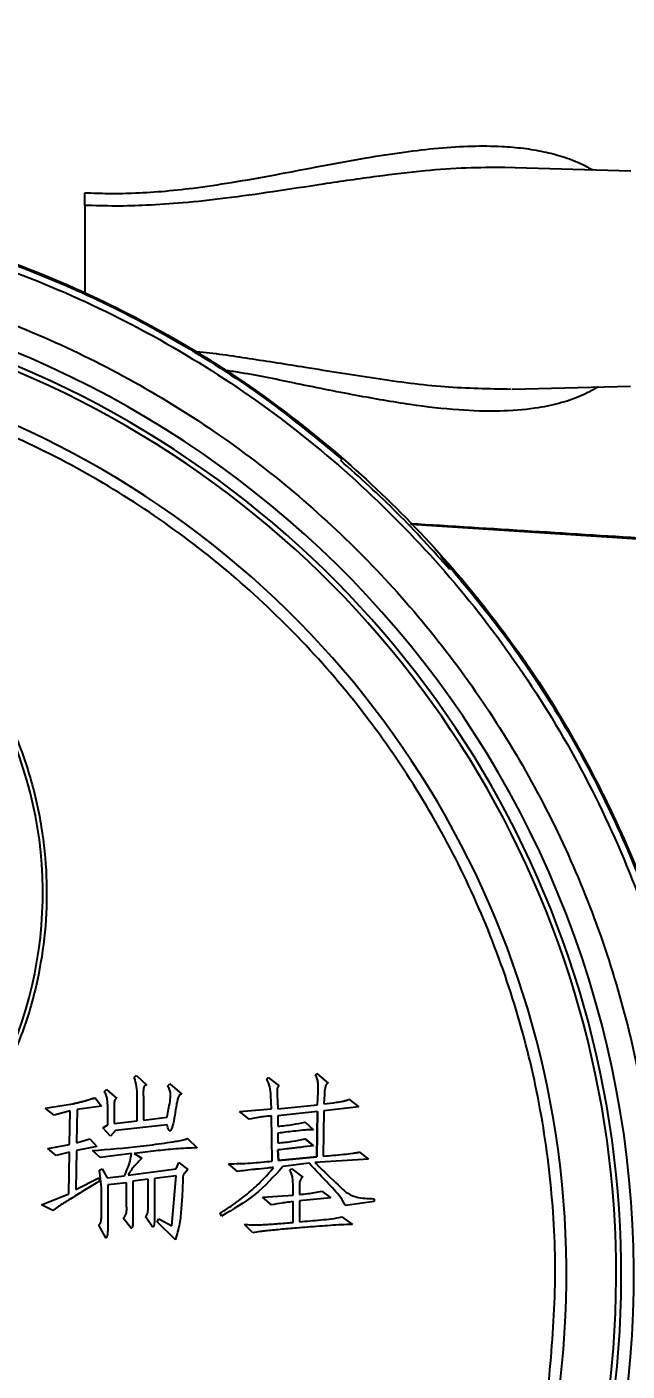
# Model space of a CAD drawing. Header units: millimetres. Extents: x 2063 to 4500, y 825 to 2548.
# Drawn here: x 2851.4 to 2906.3, y 2233.7 to 2356.9 of the extents above; entities that cross this region are included whole.
import ezdxf

# ---------------------------------------------------------------- set-up
doc = ezdxf.new("R2010")
doc.units = ezdxf.units.MM
doc.layers.add('AM_5', color=3, linetype='Continuous', lineweight=25)
doc.styles.add('SLDTEXTSTYLE1', font='txt.shx', dxfattribs={"width": 0.7, "bigfont": 'gbcbig.shx'})
doc.dimstyles.new('SLDDIMSTYLE12$0', dxfattribs={"dimtxt": 12, "dimasz": 10, "dimexe": 0, "dimexo": 0.0625, "dimgap": 0.875, "dimtad": 1, "dimdec": 1, "dimlfac": 1.8, "dimrnd": 1e-09, "dimzin": 12, "dimdsep": 46, "dimtxsty": 'SLDTEXTSTYLE1', "dimcen": 0.09, "dimdle": 8.16, "dimclrd": 3, "dimclre": 3, "dimadec": 0, "dimazin": 3, "dimtfac": 1, "dimtdec": 1, "dimtofl": 0, "dimtmove": 0, "dimatfit": 3, "dimfxl": 0, "dimfrac": 2, "dimtolj": 1, "dimlwd": 5, "dimlwe": 5, "dimarcsym": 0})

# ---------------------------------------------------------------- blocks, each defined once
blk = doc.blocks.new('*D67')
at = {"layer": 'AM_5', "color": 3, "lineweight": 5, "transparency": 16777216}
blk.add_line((2871.75, 2440.87), (3051.57, 2440.87), dxfattribs=at)
at = {"layer": 'AM_5', "color": 3, "linetype": 'Continuous', "lineweight": 5, "transparency": 16777216}
for p, q in [((3051.57, 2430.87), (3051.57, 2152.13)), ((2918.75, 2142.13), (3051.57, 2142.13))]:
    blk.add_line(p, q, dxfattribs=at)
at = {"layer": 'AM_5', "color": 3, "transparency": 16777216}
for points in [[(3049.91, 2430.87), (3053.24, 2430.87), (3051.57, 2440.87)], [(3049.91, 2152.13), (3053.24, 2152.13), (3051.57, 2142.13)]]:
    blk.add_solid(points, dxfattribs=at)
at = {"layer": 'Defpoints', "color": 0, "transparency": 16777216}
for p in [(2871.68, 2440.87), (2918.68, 2142.13), (3051.57, 2142.13)]:
    blk.add_point(p, dxfattribs=at)
at = {"layer": 'AM_5', "color": 0, "transparency": 16777216, "insert": (3044.7, 2291.5), "char_height": 12, "attachment_point": 5, "rotation": 90, "style": 'SLDTEXTSTYLE1'}
blk.add_mtext('\\A1;300', dxfattribs=at)

msp = doc.modelspace()

# ---------------------------------------------------------------- linework, layer by layer
at = {"color": 7, "linetype": 'Continuous', "lineweight": 25}
for p, q in [((2906.681, 2343.701), (2895.019, 2344.031)), ((2895.796, 2323.74), (2906.639, 2324.001)), ((2880.108, 2317.188), (2880.219, 2317.3)), ((2931.606, 2308.409), (2886.557, 2311.307)), ((2889.277, 2308.424), (2890.207, 2307.297)), ((2890.214, 2307.305), (2890.103, 2307.193)), ((2877.794, 2260.889), (2877.922, 2261.017)), ((2877.794, 2260.889), (2877.922, 2261.017)), ((2877.794, 2260.889), (2877.794, 2260.889)), ((2877.922, 2261.017), (2878.943, 2260.123)), ((2877.922, 2261.017), (2877.922, 2261.017)), ((2877.922, 2261.017), (2878.943, 2260.123)), ((2861.199, 2260.634), (2861.391, 2260.825)), ((2861.199, 2260.634), (2861.391, 2260.825)), ((2861.199, 2260.634), (2861.199, 2260.634)), ((2861.391, 2260.825), (2862.348, 2259.932)), ((2861.391, 2260.825), (2861.391, 2260.825)), ((2861.391, 2260.825), (2862.348, 2259.932)), ((2862.348, 2259.932), (2862.348, 2259.932)), ((2864.263, 2259.868), (2864.455, 2260.059)), ((2864.263, 2259.868), (2864.455, 2260.059)), ((2864.263, 2259.868), (2864.263, 2259.868)), ((2864.455, 2260.059), (2865.54, 2259.102)), ((2864.455, 2260.059), (2864.455, 2260.059)), ((2864.455, 2260.059), (2865.54, 2259.102)), ((2873.326, 2260.506), (2873.454, 2260.634)), ((2873.326, 2260.506), (2873.454, 2260.634)), ((2873.326, 2260.506), (2873.326, 2260.506)), ((2873.454, 2260.634), (2874.475, 2259.868)), ((2873.454, 2260.634), (2873.454, 2260.634)), ((2873.454, 2260.634), (2874.475, 2259.868)), ((2874.475, 2259.868), (2874.475, 2259.868)), ((2878.943, 2260.123), (2878.943, 2260.123)), ((2857.625, 2258.783), (2858.2, 2258.017)), ((2857.625, 2258.783), (2857.625, 2258.783)), ((2857.625, 2258.783), (2858.2, 2258.017)), ((2858.455, 2259.357), (2858.646, 2259.549)), ((2858.455, 2259.357), (2858.646, 2259.549)), ((2858.455, 2259.357), (2858.455, 2259.357)), ((2858.646, 2259.549), (2859.604, 2258.719)), ((2858.646, 2259.549), (2858.646, 2259.549)), ((2858.646, 2259.549), (2859.604, 2258.719)), ((2859.604, 2258.719), (2859.604, 2258.719)), ((2861.455, 2256.676), (2861.455, 2258.974)), ((2862.029, 2258.91), (2862.029, 2256.74)), ((2865.54, 2259.102), (2865.54, 2259.102)), ((2873.773, 2257.761), (2873.709, 2258.974)), ((2874.284, 2259.038), (2874.347, 2257.761)), ((2874.284, 2259.038), (2874.284, 2259.038)), ((2874.284, 2259.038), (2874.347, 2257.761)), ((2877.985, 2258.144), (2878.049, 2259.293)), ((2877.985, 2258.144), (2878.049, 2259.293)), ((2878.049, 2259.293), (2878.049, 2259.293)), ((2878.624, 2259.102), (2878.56, 2258.208)), ((2880.858, 2258.655), (2881.751, 2257.953)), ((2880.858, 2258.655), (2880.858, 2258.655)), ((2880.858, 2258.655), (2881.751, 2257.953)), ((2853.86, 2257.187), (2853.03, 2257.825)), ((2853.03, 2257.825), (2853.03, 2257.825)), ((2855.328, 2257.57), (2853.86, 2257.187)), ((2855.264, 2254.506), (2855.328, 2257.57)), ((2855.264, 2254.506), (2855.328, 2257.57)), ((2855.966, 2257.698), (2855.902, 2254.634)), ((2858.2, 2258.017), (2855.966, 2257.698)), ((2858.2, 2258.017), (2858.2, 2258.017)), ((2858.774, 2256.294), (2858.774, 2257.889)), ((2859.349, 2257.57), (2859.349, 2256.421)), ((2870.837, 2257.506), (2873.773, 2257.761)), ((2871.731, 2256.804), (2870.837, 2257.506)), ((2870.837, 2257.506), (2870.837, 2257.506)), ((2874.347, 2257.761), (2877.985, 2258.144)), ((2874.347, 2257.761), (2877.985, 2258.144)), ((2874.347, 2257.761), (2874.347, 2257.761)), ((2877.985, 2257.506), (2874.347, 2257.123)), ((2877.922, 2253.358), (2877.985, 2257.506)), ((2877.985, 2257.506), (2877.922, 2253.358)), ((2877.985, 2258.144), (2877.985, 2258.144)), ((2878.56, 2257.57), (2878.496, 2253.421)), ((2881.751, 2257.953), (2878.56, 2257.57)), ((2881.751, 2257.953), (2881.751, 2257.953)), ((2858.327, 2256.038), (2858.774, 2256.294)), ((2858.327, 2256.038), (2858.774, 2256.294)), ((2859.029, 2255.272), (2858.327, 2256.038)), ((2858.327, 2256.038), (2858.327, 2256.038)), ((2858.774, 2256.294), (2858.774, 2256.294)), ((2859.349, 2256.421), (2861.455, 2256.676)), ((2859.349, 2256.421), (2861.455, 2256.676)), ((2859.349, 2256.421), (2859.349, 2256.421)), ((2864.199, 2256.294), (2859.476, 2255.783)), ((2861.455, 2256.676), (2861.455, 2256.676)), ((2862.029, 2256.74), (2864.199, 2256.996)), ((2862.029, 2256.74), (2864.199, 2256.996)), ((2862.029, 2256.74), (2862.029, 2256.74)), ((2864.199, 2256.996), (2864.199, 2256.996)), ((2873.837, 2252.975), (2873.773, 2257.123)), ((2874.347, 2257.123), (2874.347, 2256.166)), ((2876.837, 2256.549), (2877.602, 2255.847)), ((2876.837, 2256.549), (2876.837, 2256.549)), ((2877.602, 2255.847), (2876.837, 2256.549)), ((2855.902, 2254.634), (2857.115, 2255.017)), ((2857.115, 2255.017), (2857.753, 2254.315)), ((2857.115, 2255.017), (2857.115, 2255.017)), ((2857.115, 2255.017), (2857.753, 2254.315)), ((2859.476, 2255.783), (2859.029, 2255.272)), ((2866.05, 2255.081), (2866.944, 2254.187)), ((2866.05, 2255.081), (2866.05, 2255.081)), ((2866.05, 2255.081), (2866.944, 2254.187)), ((2874.347, 2255.528), (2874.347, 2254.634)), ((2876.837, 2255.017), (2877.602, 2254.379)), ((2876.837, 2255.017), (2876.837, 2255.017)), ((2877.602, 2254.379), (2876.837, 2255.017)), ((2877.602, 2255.847), (2877.602, 2255.847)), ((2853.285, 2254.123), (2855.264, 2254.506)), ((2854.051, 2253.485), (2853.285, 2254.123)), ((2853.285, 2254.123), (2853.285, 2254.123)), ((2855.264, 2253.804), (2854.051, 2253.485)), ((2855.2, 2249.975), (2855.264, 2253.804)), ((2855.2, 2249.975), (2855.264, 2253.804)), ((2855.264, 2254.506), (2855.264, 2254.506)), ((2855.902, 2253.932), (2855.838, 2250.358)), ((2857.753, 2254.315), (2855.902, 2253.932)), ((2858.072, 2253.294), (2857.37, 2253.932)), ((2857.37, 2253.932), (2857.37, 2253.932)), ((2857.753, 2254.315), (2857.753, 2254.315)), ((2860.944, 2253.677), (2858.072, 2253.294)), ((2861.199, 2253.677), (2861.902, 2253.23)), ((2861.199, 2253.677), (2861.902, 2253.23)), ((2866.944, 2254.187), (2866.944, 2254.187)), ((2874.347, 2253.996), (2874.411, 2253.038)), ((2874.411, 2253.038), (2874.347, 2253.996)), ((2877.602, 2254.379), (2877.602, 2254.379)), ((2881.815, 2253.804), (2882.645, 2253.166)), ((2881.815, 2253.804), (2881.815, 2253.804)), ((2881.815, 2253.804), (2882.645, 2253.166)), ((2858.008, 2252.145), (2858.264, 2252.273)), ((2858.008, 2252.145), (2858.264, 2252.273)), ((2858.264, 2252.273), (2858.71, 2251.443)), ((2858.264, 2252.273), (2858.264, 2252.273)), ((2858.264, 2252.273), (2858.71, 2251.443)), ((2860.625, 2251.698), (2865.029, 2252.273)), ((2860.625, 2251.698), (2865.029, 2252.273)), ((2861.902, 2253.23), (2861.902, 2253.23)), ((2865.029, 2252.273), (2865.284, 2252.847)), ((2865.029, 2252.273), (2865.284, 2252.847)), ((2865.029, 2252.273), (2865.029, 2252.273)), ((2865.284, 2252.847), (2866.114, 2252.209)), ((2865.284, 2252.847), (2865.284, 2252.847)), ((2865.284, 2252.847), (2866.114, 2252.209)), ((2870.646, 2252.017), (2869.816, 2252.719)), ((2869.816, 2252.719), (2869.816, 2252.719)), ((2874.411, 2253.038), (2877.922, 2253.358)), ((2877.922, 2253.358), (2874.411, 2253.038)), ((2874.411, 2253.038), (2874.411, 2253.038)), ((2877.22, 2252.783), (2874.794, 2252.464)), ((2875.432, 2252.145), (2875.624, 2252.273)), ((2875.432, 2252.145), (2875.624, 2252.273)), ((2875.624, 2252.273), (2876.645, 2251.507)), ((2875.624, 2252.273), (2875.624, 2252.273)), ((2875.624, 2252.273), (2876.645, 2251.507)), ((2882.645, 2253.166), (2877.73, 2252.847)), ((2877.922, 2253.358), (2877.922, 2253.358)), ((2882.645, 2253.166), (2882.645, 2253.166)), ((2855.838, 2250.358), (2857.944, 2251.443)), ((2855.838, 2250.358), (2857.944, 2251.443)), ((2857.944, 2251.443), (2858.008, 2251.124)), ((2857.944, 2251.443), (2857.944, 2251.443)), ((2857.944, 2251.443), (2858.008, 2251.124)), ((2858.2, 2250.549), (2858.008, 2252.145)), ((2858.008, 2252.145), (2858.008, 2252.145)), ((2858.008, 2251.124), (2858.008, 2251.124)), ((2858.71, 2251.443), (2860.306, 2251.634)), ((2858.71, 2251.443), (2860.306, 2251.634)), ((2858.71, 2251.443), (2858.71, 2251.443)), ((2860.497, 2250.996), (2858.774, 2250.805)), ((2860.306, 2251.634), (2860.306, 2251.634)), ((2860.497, 2248.826), (2860.497, 2250.996)), ((2862.476, 2251.315), (2861.072, 2251.124)), ((2861.072, 2251.124), (2861.072, 2247.741)), ((2862.476, 2248.762), (2862.476, 2251.315)), ((2865.029, 2251.634), (2863.05, 2251.379)), ((2863.05, 2251.379), (2863.05, 2247.741)), ((2864.646, 2247.039), (2865.029, 2251.634)), ((2866.114, 2252.209), (2865.667, 2251.698)), ((2866.114, 2252.209), (2866.114, 2252.209)), ((2875.432, 2252.145), (2875.432, 2252.145)), ((2876.645, 2251.507), (2876.645, 2251.507)), ((2852.711, 2248.954), (2855.2, 2249.975)), ((2855.2, 2249.975), (2855.2, 2249.975)), ((2858.2, 2247.996), (2858.2, 2250.549)), ((2858.774, 2250.805), (2858.774, 2247.039)), ((2872.943, 2249.656), (2875.752, 2249.847)), ((2875.752, 2249.847), (2875.752, 2250.677)), ((2875.752, 2249.847), (2875.752, 2249.847)), ((2876.326, 2250.485), (2876.326, 2249.911)), ((2876.326, 2250.485), (2876.326, 2250.485)), ((2878.368, 2250.23), (2879.198, 2249.592)), ((2878.368, 2250.23), (2878.368, 2250.23)), ((2878.368, 2250.23), (2879.198, 2249.592)), ((2853.732, 2248.443), (2852.711, 2248.954)), ((2852.711, 2248.954), (2852.711, 2248.954)), ((2873.773, 2248.954), (2872.943, 2249.656)), ((2872.943, 2249.656), (2872.943, 2249.656)), ((2875.752, 2247.358), (2875.752, 2249.273)), ((2879.198, 2249.592), (2876.326, 2249.337)), ((2876.326, 2249.337), (2876.326, 2247.422)), ((2879.198, 2249.592), (2879.198, 2249.592)), ((2883.155, 2249.273), (2880.538, 2248.89)), ((2883.155, 2249.528), (2883.155, 2249.273)), ((2883.155, 2249.528), (2883.155, 2249.528)), ((2858.2, 2247.996), (2858.2, 2247.996)), ((2860.88, 2246.847), (2860.178, 2247.741)), ((2860.178, 2247.741), (2860.178, 2247.741)), ((2862.795, 2247.039), (2862.221, 2247.869)), ((2862.221, 2247.869), (2862.221, 2247.869)), ((2863.306, 2247.422), (2863.433, 2247.677)), ((2863.306, 2247.422), (2863.433, 2247.677)), ((2864.965, 2245.762), (2863.306, 2247.422)), ((2863.306, 2247.422), (2863.306, 2247.422)), ((2863.433, 2247.677), (2864.646, 2247.039)), ((2863.433, 2247.677), (2863.433, 2247.677)), ((2863.433, 2247.677), (2864.646, 2247.039)), ((2869.178, 2247.932), (2869.05, 2248.188)), ((2869.05, 2248.188), (2869.05, 2248.188)), ((2875.752, 2247.358), (2875.752, 2247.358)), ((2880.219, 2247.869), (2881.177, 2247.167)), ((2880.219, 2247.869), (2880.219, 2247.869)), ((2880.219, 2247.869), (2881.177, 2247.167)), ((2858.583, 2245.954), (2857.944, 2247.103)), ((2857.944, 2247.103), (2857.944, 2247.103)), ((2864.646, 2247.039), (2864.646, 2247.039)), ((2872.05, 2246.401), (2871.284, 2247.167)), ((2871.284, 2247.167), (2871.284, 2247.167)), ((2881.177, 2247.167), (2881.177, 2247.167))]:
    msp.add_line(p, q, dxfattribs=at)
for centre, radius, start, end in [((2815.465, 2242.55), 91.48, 295.79271, 180), ((2815.465, 2242.55), 90.341, 353.64897, 186.35103), ((2815.465, 2242.55), 89.875, 353.64897, 186.35103), ((2815.465, 2242.55), 85.319, 353.33017, 186.66983), ((2815.465, 2277.55), 37.354, 334.65071, 85.34929)]:
    msp.add_arc(centre, radius, start, end, dxfattribs=at)
for points, knots in [([(2856.677, 2341.726), (2857.389, 2341.7), (2858.816, 2341.649), (2861.159, 2341.686), (2863.76, 2341.841), (2866.811, 2342.165), (2870.295, 2342.684), (2874.24, 2343.397), (2878.357, 2344.192), (2882.29, 2344.916), (2885.826, 2345.47), (2889.051, 2345.847), (2892.034, 2346.035), (2894.641, 2346.017), (2896.837, 2345.83), (2898.684, 2345.528), (2900.448, 2345.062), (2901.966, 2344.52), (2902.86, 2344.002), (2903.211, 2343.799)], [0, 0, 0, 0, 0.0418951, 0.0839955, 0.1379234, 0.1955958, 0.2656367, 0.3477316, 0.4366435, 0.52124, 0.5959668, 0.6633337, 0.7313197, 0.7939321, 0.8403474, 0.8842391, 0.9258123, 0.9708656, 1, 1, 1, 1]), ([(2895.129, 2344.028), (2893.961, 2344.033), (2891.563, 2344.043), (2887.655, 2343.74), (2883.29, 2343.228), (2878.636, 2342.541), (2874.012, 2341.826), (2869.716, 2341.217), (2865.85, 2340.79), (2862.484, 2340.563), (2859.494, 2340.483), (2857.612, 2340.539), (2856.675, 2340.566)], [0, 0, 0, 0, 0.0969739, 0.1990187, 0.3166093, 0.4457287, 0.5654054, 0.6760848, 0.7756823, 0.858994, 0.9297025, 1, 1, 1, 1]), ([(2856.675, 2340.566), (2856.675, 2340.743), (2856.676, 2341.099), (2856.677, 2341.516), (2856.677, 2341.726)], [0, 0, 0, 0, 0.4971187, 1, 1, 1, 1]), ([(2832.797, 2340.022), (2835.463, 2339.482), (2840.909, 2338.379), (2849.034, 2335.81), (2857.245, 2332.461), (2865.412, 2328.183), (2873.187, 2323.222), (2877.904, 2319.3), (2880.169, 2317.416)], [0, 0, 0, 0, 0.1535242, 0.3136607, 0.480409, 0.6537687, 0.8337391, 1, 1, 1, 1]), ([(2856.675, 2340.566), (2856.672, 2339.576), (2856.668, 2337.595), (2856.662, 2334.667), (2856.658, 2332.968), (2856.657, 2332.403)], [0, 0, 0, 0, 0.4003335, 0.8006671, 1, 1, 1, 1]), ([(2866.523, 2327.205), (2866.644, 2327.196), (2868.395, 2327.063), (2871.847, 2326.531), (2877.342, 2325.669), (2883.326, 2324.692), (2889.645, 2323.845), (2893.695, 2323.773), (2895.706, 2323.738)], [0, 0, 0, 0, 0.0118812, 0.1717149, 0.3437603, 0.5639817, 0.7835609, 1, 1, 1, 1]), ([(2903.708, 2323.93), (2903.163, 2323.631), (2902.014, 2323), (2900.06, 2322.372), (2897.611, 2321.875), (2894.557, 2321.648), (2890.75, 2321.775), (2886.374, 2322.285), (2881.327, 2323.172), (2876.035, 2324.235), (2871.945, 2325.099), (2869.761, 2325.418), (2869.321, 2325.482)], [0, 0, 0, 0, 0.05917422, 0.12456737, 0.1945037, 0.29319372, 0.40381634, 0.5308787, 0.66921315, 0.82787427, 0.96536839, 1, 1, 1, 1]), ([(2931.607, 2308.521), (2923.995, 2309.012), (2908.95, 2309.984), (2893.904, 2310.927), (2886.47, 2311.393)], [0, 0, 0, 0, 0.5059249, 1, 1, 1, 1]), ([(2890.518, 2306.921), (2892.079, 2305.099), (2896.019, 2300.499), (2900.81, 2292.994), (2905.182, 2284.714), (2908.509, 2276.715), (2911.241, 2268.279), (2912.415, 2262.425), (2913.009, 2259.466)], [0, 0, 0, 0, 0.1352933, 0.3415257, 0.5005703, 0.6633309, 0.8298076, 1, 1, 1, 1]), ([(2878.049, 2259.293), (2878.056, 2259.567), (2878.066, 2259.98), (2877.982, 2260.526), (2877.856, 2260.77), (2877.794, 2260.889)], [0, 0, 0, 0, 0.5004867, 0.7563958, 1, 1, 1, 1]), ([(2861.455, 2258.974), (2861.456, 2259.258), (2861.459, 2259.825), (2861.286, 2260.365), (2861.199, 2260.634)], [0, 0, 0, 0, 0.50135613, 1, 1, 1, 1]), ([(2862.348, 2259.932), (2862.323, 2259.938), (2862.286, 2259.947), (2862.235, 2259.941), (2862.19, 2259.922), (2862.14, 2259.879), (2862.064, 2259.747), (2862.01, 2259.414), (2862.022, 2259.112), (2862.029, 2258.91)], [0, 0, 0, 0, 0.0628935, 0.0931861, 0.1255191, 0.1834586, 0.2508615, 0.5002621, 1, 1, 1, 1]), ([(2864.199, 2256.996), (2864.295, 2257.477), (2864.44, 2258.199), (2864.56, 2259.061), (2864.457, 2259.551), (2864.328, 2259.762), (2864.263, 2259.868)], [0, 0, 0, 0, 0.50040255, 0.75006068, 0.87501107, 1, 1, 1, 1]), ([(2873.709, 2258.974), (2873.693, 2259.242), (2873.661, 2259.777), (2873.438, 2260.263), (2873.326, 2260.506)], [0, 0, 0, 0, 0.5014294, 1, 1, 1, 1]), ([(2874.475, 2259.868), (2874.457, 2259.862), (2874.421, 2259.849), (2874.363, 2259.798), (2874.304, 2259.677), (2874.261, 2259.415), (2874.275, 2259.189), (2874.284, 2259.038)], [0, 0, 0, 0, 0.0627384, 0.1251056, 0.2501602, 0.4999525, 1, 1, 1, 1]), ([(2878.943, 2260.123), (2878.902, 2260.099), (2878.82, 2260.052), (2878.724, 2259.886), (2878.634, 2259.571), (2878.628, 2259.289), (2878.624, 2259.102)], [0, 0, 0, 0, 0.1246065, 0.249783, 0.4997551, 1, 1, 1, 1]), ([(2853.03, 2257.825), (2853.549, 2257.9), (2854.577, 2258.049), (2856.122, 2258.326), (2857.12, 2258.629), (2857.625, 2258.783)], [0, 0, 0, 0, 0.3347977, 0.6633059, 1, 1, 1, 1]), ([(2853.03, 2257.825), (2853.549, 2257.9), (2854.594, 2258.051), (2856.139, 2258.329), (2857.136, 2258.633), (2857.625, 2258.783)], [0, 0, 0, 0, 0.3346571, 0.6740832, 1, 1, 1, 1]), ([(2858.774, 2257.889), (2858.766, 2258.143), (2858.754, 2258.524), (2858.653, 2259.029), (2858.521, 2259.248), (2858.455, 2259.357)], [0, 0, 0, 0, 0.5005014, 0.7507427, 1, 1, 1, 1]), ([(2859.604, 2258.719), (2859.588, 2258.719), (2859.562, 2258.72), (2859.523, 2258.714), (2859.49, 2258.694), (2859.434, 2258.636), (2859.373, 2258.468), (2859.329, 2258.101), (2859.341, 2257.782), (2859.349, 2257.57)], [0, 0, 0, 0, 0.03671035, 0.06255873, 0.09206873, 0.1257937, 0.25044774, 0.50015165, 1, 1, 1, 1]), ([(2865.54, 2259.102), (2865.517, 2259.103), (2865.484, 2259.104), (2865.441, 2259.091), (2865.383, 2259.057), (2865.176, 2258.8), (2865.118, 2258.456), (2865.007, 2257.845), (2864.896, 2257.141), (2864.766, 2256.369), (2864.619, 2255.922), (2864.561, 2255.811), (2864.532, 2255.778), (2864.505, 2255.759), (2864.479, 2255.75), (2864.458, 2255.749), (2864.437, 2255.754), (2864.414, 2255.77), (2864.34, 2255.854), (2864.269, 2256.037), (2864.222, 2256.208), (2864.199, 2256.294)], [0, 0, 0, 0, 0.0157069, 0.0230837, 0.0312977, 0.0625941, 0.2492457, 0.2645916, 0.4993189, 0.7493468, 0.8133445, 0.8286238, 0.8367404, 0.8440727, 0.8515363, 0.8553171, 0.8590269, 0.8660949, 0.8751688, 0.9374395, 1, 1, 1, 1]), ([(2878.56, 2258.208), (2878.949, 2258.256), (2879.534, 2258.328), (2880.212, 2258.439), (2880.53, 2258.515), (2880.671, 2258.557), (2880.742, 2258.579), (2880.802, 2258.607), (2880.839, 2258.639), (2880.858, 2258.655)], [0, 0, 0, 0, 0.49995995, 0.74998201, 0.87472536, 0.91640606, 0.93767838, 0.96871216, 1, 1, 1, 1]), ([(2873.773, 2257.123), (2873.53, 2257.095), (2873.065, 2257.041), (2872.378, 2256.964), (2871.946, 2256.857), (2871.731, 2256.804)], [0, 0, 0, 0, 0.3550758, 0.6787643, 1, 1, 1, 1]), ([(2874.347, 2256.166), (2874.803, 2256.21), (2875.64, 2256.29), (2876.462, 2256.468), (2876.837, 2256.549)], [0, 0, 0, 0, 0.5444227, 1, 1, 1, 1]), ([(2857.37, 2253.932), (2858.831, 2254.054), (2861.038, 2254.237), (2863.579, 2254.568), (2864.857, 2254.758), (2865.479, 2254.869), (2865.794, 2254.946), (2865.942, 2254.988), (2866.005, 2255.02), (2866.035, 2255.038), (2866.045, 2255.046), (2866.051, 2255.055), (2866.052, 2255.066), (2866.051, 2255.074), (2866.05, 2255.081)], [0, 0, 0, 0, 0.4998656, 0.7551837, 0.8732692, 0.9406533, 0.9702997, 0.9841887, 0.992842, 0.9943099, 0.9962149, 0.9970595, 0.9977627, 1, 1, 1, 1]), ([(2877.602, 2255.847), (2877.432, 2255.847), (2877.104, 2255.846), (2876.495, 2255.787), (2875.818, 2255.712), (2875.06, 2255.621), (2874.584, 2255.559), (2874.347, 2255.528)], [0, 0, 0, 0, 0.15654374, 0.3002265, 0.55985572, 0.78134838, 1, 1, 1, 1]), ([(2874.347, 2254.634), (2874.803, 2254.678), (2875.64, 2254.759), (2876.462, 2254.936), (2876.837, 2255.017)], [0, 0, 0, 0, 0.5444227, 1, 1, 1, 1]), ([(2860.306, 2251.634), (2860.405, 2251.872), (2860.589, 2252.313), (2860.843, 2252.986), (2860.91, 2253.442), (2860.944, 2253.677)], [0, 0, 0, 0, 0.3593322, 0.6691852, 1, 1, 1, 1]), ([(2860.306, 2251.634), (2860.405, 2251.872), (2860.589, 2252.314), (2860.843, 2252.987), (2860.91, 2253.442), (2860.944, 2253.677)], [0, 0, 0, 0, 0.3592859, 0.6694965, 1, 1, 1, 1]), ([(2866.944, 2254.187), (2866.288, 2254.163), (2865.025, 2254.115), (2863.113, 2253.9), (2861.855, 2253.753), (2861.199, 2253.677)], [0, 0, 0, 0, 0.3409036, 0.6569898, 1, 1, 1, 1]), ([(2877.602, 2254.379), (2877.205, 2254.331), (2876.704, 2254.27), (2876.174, 2254.206), (2876.033, 2254.189), (2875.992, 2254.184), (2875.887, 2254.171), (2875.611, 2254.14), (2875.068, 2254.078), (2874.619, 2254.027), (2874.347, 2253.996)], [0, 0, 0, 0, 0.36644555, 0.46233408, 0.4884448, 0.49604177, 0.49999981, 0.58584167, 0.75000003, 1, 1, 1, 1]), ([(2878.496, 2253.421), (2878.807, 2253.449), (2879.437, 2253.506), (2880.34, 2253.59), (2881.034, 2253.673), (2881.511, 2253.736), (2881.714, 2253.782), (2881.815, 2253.804)], [0, 0, 0, 0, 0.2800254, 0.5679935, 0.8139788, 0.90683, 1, 1, 1, 1]), ([(2861.902, 2253.23), (2861.657, 2253.002), (2861.166, 2252.546), (2860.806, 2251.981), (2860.625, 2251.698)], [0, 0, 0, 0, 0.4987936, 1, 1, 1, 1]), ([(2869.05, 2248.188), (2869.506, 2248.481), (2870.418, 2249.067), (2871.697, 2250.073), (2872.903, 2251.168), (2873.611, 2251.989), (2873.964, 2252.4)], [0, 0, 0, 0, 0.2500184, 0.50003, 0.7500152, 1, 1, 1, 1]), ([(2869.05, 2248.188), (2869.506, 2248.481), (2870.418, 2249.067), (2871.697, 2250.073), (2872.903, 2251.168), (2873.611, 2251.989), (2873.964, 2252.4)], [0, 0, 0, 0, 0.2500184, 0.50003, 0.7500152, 1, 1, 1, 1]), ([(2874.794, 2252.464), (2873.978, 2251.562), (2872.343, 2249.756), (2870.233, 2248.541), (2869.178, 2247.932)], [0, 0, 0, 0, 0.49972606, 1, 1, 1, 1]), ([(2869.816, 2252.719), (2870.487, 2252.736), (2871.831, 2252.771), (2873.168, 2252.907), (2873.837, 2252.975)], [0, 0, 0, 0, 0.4998338, 1, 1, 1, 1]), ([(2869.816, 2252.719), (2870.487, 2252.736), (2871.831, 2252.771), (2873.168, 2252.907), (2873.837, 2252.975)], [0, 0, 0, 0, 0.4998338, 1, 1, 1, 1]), ([(2873.964, 2252.4), (2873.773, 2252.38), (2873.22, 2252.321), (2872.649, 2252.257), (2871.979, 2252.185), (2871.426, 2252.123), (2870.891, 2252.051), (2870.646, 2252.017)], [0, 0, 0, 0, 0.1726098, 0.5000206, 0.5157116, 0.7774565, 1, 1, 1, 1]), ([(2880.538, 2248.89), (2880.441, 2249.072), (2880.047, 2249.803), (2878.838, 2251.04), (2877.818, 2252.139), (2877.22, 2252.783)], [0, 0, 0, 0, 0.1204989, 0.4845828, 1, 1, 1, 1]), ([(2877.73, 2252.847), (2877.866, 2252.715), (2878.661, 2251.948), (2879.643, 2250.988), (2880.722, 2249.979), (2881.767, 2249.559), (2882.599, 2249.541), (2883.155, 2249.528)], [0, 0, 0, 0, 0.0858222, 0.500579, 0.6255537, 0.7499526, 1, 1, 1, 1]), ([(2877.73, 2252.847), (2877.866, 2252.715), (2878.661, 2251.948), (2879.643, 2250.988), (2880.722, 2249.979), (2881.767, 2249.559), (2882.599, 2249.541), (2883.155, 2249.528)], [0, 0, 0, 0, 0.0858134, 0.500579, 0.6255537, 0.7499526, 1, 1, 1, 1]), ([(2858.008, 2251.124), (2857.605, 2250.881), (2856.797, 2250.394), (2855.656, 2249.692), (2854.621, 2249.06), (2854.014, 2248.639), (2853.732, 2248.443)], [0, 0, 0, 0, 0.2795319, 0.5609173, 0.7961864, 1, 1, 1, 1]), ([(2865.667, 2251.698), (2865.648, 2251.199), (2865.608, 2250.199), (2865.511, 2248.705), (2865.38, 2247.206), (2865.103, 2246.243), (2864.965, 2245.762)], [0, 0, 0, 0, 0.2500778, 0.5001569, 0.7501575, 1, 1, 1, 1]), ([(2875.752, 2250.677), (2875.743, 2250.931), (2875.73, 2251.311), (2875.619, 2251.812), (2875.495, 2252.034), (2875.432, 2252.145)], [0, 0, 0, 0, 0.5002034, 0.7503812, 1, 1, 1, 1]), ([(2876.645, 2251.507), (2876.604, 2251.482), (2876.522, 2251.434), (2876.412, 2251.277), (2876.303, 2250.96), (2876.317, 2250.675), (2876.326, 2250.485)], [0, 0, 0, 0, 0.1249641, 0.2504056, 0.5000303, 1, 1, 1, 1]), ([(2876.326, 2249.911), (2876.574, 2249.939), (2877.043, 2249.992), (2877.73, 2250.065), (2878.157, 2250.175), (2878.368, 2250.23)], [0, 0, 0, 0, 0.3619719, 0.6841185, 1, 1, 1, 1]), ([(2860.178, 2247.741), (2860.218, 2247.771), (2860.296, 2247.832), (2860.406, 2247.998), (2860.518, 2248.33), (2860.506, 2248.627), (2860.497, 2248.826)], [0, 0, 0, 0, 0.1251016, 0.2504868, 0.5002749, 1, 1, 1, 1]), ([(2862.221, 2247.869), (2862.27, 2247.931), (2862.369, 2248.057), (2862.458, 2248.366), (2862.469, 2248.604), (2862.476, 2248.762)], [0, 0, 0, 0, 0.2496128, 0.5003947, 1, 1, 1, 1]), ([(2875.752, 2249.273), (2875.523, 2249.24), (2875.228, 2249.199), (2874.897, 2249.151), (2874.464, 2249.088), (2874.101, 2249.017), (2873.773, 2248.954)], [0, 0, 0, 0, 0.3449558, 0.4462952, 0.5002092, 1, 1, 1, 1]), ([(2857.944, 2247.103), (2857.998, 2247.163), (2858.106, 2247.282), (2858.185, 2247.599), (2858.194, 2247.837), (2858.2, 2247.996)], [0, 0, 0, 0, 0.2488876, 0.4991838, 1, 1, 1, 1]), ([(2857.944, 2247.103), (2857.998, 2247.163), (2858.106, 2247.282), (2858.185, 2247.599), (2858.194, 2247.837), (2858.2, 2247.996)], [0, 0, 0, 0, 0.2488876, 0.4991838, 1, 1, 1, 1]), ([(2861.072, 2247.741), (2861.068, 2247.577), (2861.062, 2247.3), (2861.041, 2246.998), (2860.978, 2246.876), (2860.959, 2246.855), (2860.945, 2246.845), (2860.93, 2246.838), (2860.913, 2246.837), (2860.897, 2246.84), (2860.886, 2246.845), (2860.88, 2246.847)], [0, 0, 0, 0, 0.5027084, 0.8476925, 0.8958369, 0.9154027, 0.9327165, 0.9486901, 0.9644693, 0.9812397, 1, 1, 1, 1]), ([(2863.05, 2247.741), (2863.047, 2247.576), (2863.042, 2247.327), (2863.011, 2247.063), (2862.963, 2246.969), (2862.944, 2246.951), (2862.926, 2246.942), (2862.911, 2246.939), (2862.896, 2246.941), (2862.869, 2246.951), (2862.833, 2246.985), (2862.809, 2247.02), (2862.795, 2247.039)], [0, 0, 0, 0, 0.499283, 0.748654, 0.7826722, 0.8125834, 0.8273755, 0.8418742, 0.8564408, 0.8721286, 0.9284957, 1, 1, 1, 1]), ([(2871.284, 2247.167), (2871.716, 2247.15), (2872.711, 2247.113), (2874.201, 2247.226), (2875.256, 2247.316), (2875.752, 2247.358)], [0, 0, 0, 0, 0.289978, 0.6665707, 1, 1, 1, 1]), ([(2871.284, 2247.167), (2871.584, 2247.15), (2872.329, 2247.11), (2873.448, 2247.177), (2874.637, 2247.259), (2875.38, 2247.325), (2875.752, 2247.358)], [0, 0, 0, 0, 0.2013712, 0.4999053, 0.7499521, 1, 1, 1, 1]), ([(2876.326, 2247.422), (2876.652, 2247.447), (2877.304, 2247.497), (2878.281, 2247.585), (2879.259, 2247.67), (2879.899, 2247.802), (2880.219, 2247.869)], [0, 0, 0, 0, 0.2501141, 0.5002263, 0.7503325, 1, 1, 1, 1]), ([(2858.774, 2247.039), (2858.771, 2246.844), (2858.765, 2246.513), (2858.742, 2246.155), (2858.678, 2245.997), (2858.654, 2245.964), (2858.632, 2245.951), (2858.616, 2245.946), (2858.599, 2245.947), (2858.588, 2245.952), (2858.583, 2245.954)], [0, 0, 0, 0, 0.50339361, 0.85618593, 0.90552278, 0.94188844, 0.95666642, 0.97042817, 0.98446506, 1, 1, 1, 1]), ([(2881.177, 2247.167), (2880.835, 2247.157), (2880.162, 2247.139), (2879.155, 2247.07), (2878.131, 2246.999), (2877.101, 2246.92), (2876.152, 2246.84), (2875.31, 2246.772), (2874.572, 2246.706), (2873.878, 2246.64), (2873.27, 2246.577), (2872.665, 2246.517), (2872.276, 2246.443), (2872.05, 2246.401)], [0, 0, 0, 0, 0.111912, 0.2203794, 0.3303488, 0.4480332, 0.5586453, 0.6421864, 0.7244882, 0.8011937, 0.8704803, 0.9246662, 1, 1, 1, 1])]:
    msp.add_open_spline(points, degree=3, knots=knots, dxfattribs=at)
for points in [[(2826.254, 2340.224), (2829.906, 2339.7), (2837.209, 2338.652), (2847.852, 2335.532), (2858.095, 2331.324), (2867.796, 2325.969), (2876.835, 2319.564), (2885.098, 2312.183), (2892.479, 2303.921), (2898.884, 2294.882), (2904.239, 2285.181), (2908.447, 2274.938), (2911.566, 2264.295), (2912.615, 2256.991), (2913.139, 2253.34)], [(2832.493, 2339.97), (2835.407, 2339.382), (2841.234, 2338.207), (2849.729, 2335.454), (2857.958, 2332.007), (2865.829, 2327.806), (2873.329, 2322.961), (2877.922, 2319.187), (2880.219, 2317.3)], [(2832.797, 2340.021), (2836.091, 2339.335), (2842.68, 2337.962), (2852.232, 2334.642), (2861.415, 2330.438), (2870.118, 2325.302), (2878.255, 2319.313), (2885.739, 2312.525), (2892.495, 2305.012), (2898.45, 2296.85), (2903.548, 2288.125), (2907.713, 2278.923), (2910.992, 2269.357), (2912.337, 2262.763), (2913.009, 2259.465)], [(2815.465, 2336.291), (2818.533, 2336.204), (2824.668, 2336.03), (2833.782, 2334.627), (2842.72, 2332.401), (2851.396, 2329.294), (2859.725, 2325.355), (2867.628, 2320.618), (2875.029, 2315.129), (2881.856, 2308.941), (2888.044, 2302.114), (2893.533, 2294.713), (2898.27, 2286.81), (2902.208, 2278.481), (2905.316, 2269.806), (2907.541, 2260.868), (2908.944, 2251.753), (2909.118, 2245.618), (2909.205, 2242.55)], [(2899.181, 2232.76), (2899.435, 2235.713), (2899.944, 2241.619), (2899.52, 2250.518), (2898.229, 2259.32), (2896, 2267.939), (2892.881, 2276.274), (2888.901, 2284.235), (2884.106, 2291.733), (2878.547, 2298.685), (2872.288, 2305.013), (2865.398, 2310.647), (2857.953, 2315.525), (2850.036, 2319.59), (2841.735, 2322.805), (2833.142, 2325.11), (2824.353, 2326.565), (2818.428, 2326.746), (2815.465, 2326.836)], [(2890.103, 2307.193), (2888.526, 2308.948), (2885.374, 2312.459), (2881.863, 2315.612), (2880.108, 2317.188)], [(2818.522, 2315.132), (2820.031, 2314.957), (2823.048, 2314.605), (2827.451, 2313.391), (2831.682, 2311.694), (2835.677, 2309.49), (2839.377, 2306.823), (2842.73, 2303.729), (2845.685, 2300.255), (2848.2, 2296.449), (2850.238, 2292.368), (2851.77, 2288.071), (2852.773, 2283.621), (2853.232, 2279.083), (2853.144, 2274.522), (2852.497, 2270.009), (2851.347, 2265.589), (2850.143, 2262.8), (2849.541, 2261.406)], [(2890.214, 2307.305), (2892.101, 2305.008), (2895.876, 2300.415), (2900.721, 2292.914), (2904.921, 2285.043), (2908.368, 2276.814), (2911.121, 2268.32), (2912.297, 2262.492), (2912.885, 2259.578)], [(2909.205, 2242.55), (2909.118, 2239.483), (2908.944, 2233.347), (2907.541, 2224.233), (2905.316, 2215.295), (2902.208, 2206.62), (2898.27, 2198.29), (2893.533, 2190.387), (2888.044, 2182.986), (2881.856, 2176.159), (2875.029, 2169.972), (2867.628, 2164.483), (2859.725, 2159.746), (2851.396, 2155.807), (2842.72, 2152.699), (2833.782, 2150.474), (2824.668, 2149.071), (2818.533, 2148.897), (2815.465, 2148.81)]]:
    msp.add_open_spline(points, degree=3, dxfattribs=at)

# ---------------------------------------------------------------- dimensions: what is measured, and where the dimension line sits
at = {"layer": 'AM_5'}
dim = msp.add_linear_dim(base=(3051.575, 2142.125), p1=(2871.683, 2440.866), p2=(2918.684, 2142.125), angle=90, text='300', dimstyle='SLDDIMSTYLE12$0', override={"dimlfac": 1, "dimpost": ''}, dxfattribs=at)
dim.commit()
dim.dimension.update_dxf_attribs({"geometry": '*D67', "text_midpoint": (3044.7, 2291.495)})

doc.saveas('drawing.dxf')
